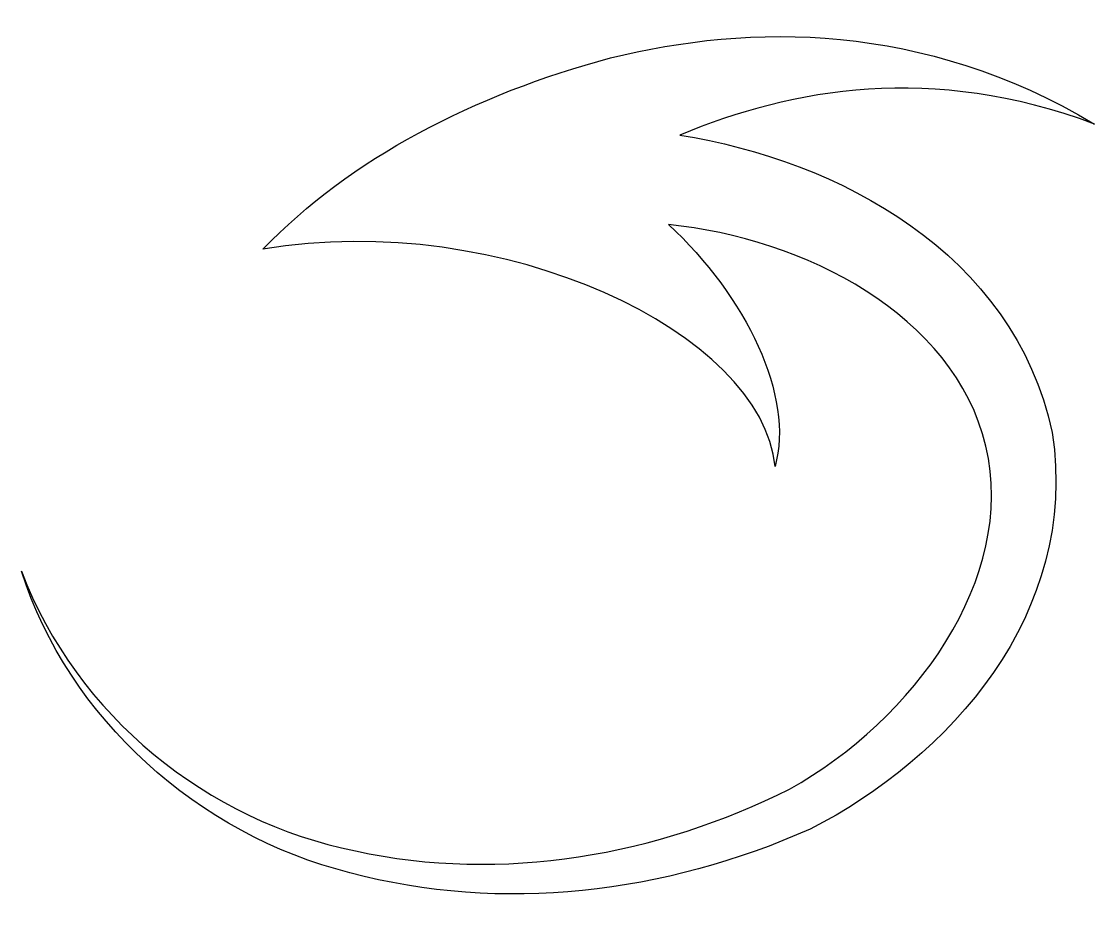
# Model space of a CAD drawing. Header units: centimetres. Extents: x -8.9 to 8.9, y -7.4 to 7.3.
import ezdxf

# ---------------------------------------------------------------- set-up
doc = ezdxf.new("R2010")
doc.units = ezdxf.units.CM
doc.header["$MEASUREMENT"] = 0
doc.layers.add('Camada 1', color=7, linetype='Continuous')

msp = doc.modelspace()

# ---------------------------------------------------------------- linework, layer by layer
at = {"layer": 'Camada 1', "color": 250}
msp.add_open_spline([(-4.86933, 3.56485), (-0.91989, 4.23679), (3.38541, 2.17999), (3.58178, -0.02025), (3.58178, -0.02025), (3.90571, 1.13042), (3.10474, 2.79116), (1.8245, 3.97266), (1.8245, 3.97266), (4.06258, 3.74956), (6.53898, 2.48864), (7.06325, 0.31514), (7.06325, 0.31514), (7.58112, -1.86712), (5.86556, -4.20995), (3.8216, -5.34329), (3.8216, -5.34329), (1.66564, -6.43202), (-0.92256, -6.89711), (-3.34414, -6.36479), (-3.34414, -6.36479), (-5.7746, -5.87847), (-7.95053, -4.13918), (-8.85535, -1.74957), (-8.85535, -1.74957), (-8.07523, -4.17691), (-5.943, -6.09482), (-3.43377, -6.72585), (-3.43377, -6.72585), (-0.9292, -7.39834), (1.76926, -7.06931), (4.16377, -6.00385), (4.16377, -6.00385), (6.44286, -4.84633), (8.61839, -2.44759), (8.15622, 0.54008), (8.15622, 0.54008), (7.52408, 3.50791), (4.61638, 5.03779), (2.00976, 5.44892), (2.00976, 5.44892), (3.8773, 6.22515), (6.17105, 6.63285), (8.85532, 5.6322), (8.85532, 5.6322), (6.01087, 7.3249), (3.18726, 7.29415), (0.86843, 6.7235), (0.86843, 6.7235), (-1.37143, 6.1252), (-3.43044, 5.06819), (-4.86933, 3.56485)], degree=3, knots=[0, 0, 0, 0, 0.07142857, 0.07142857, 0.07142857, 0.07142857, 0.14285714, 0.14285714, 0.14285714, 0.14285714, 0.21428571, 0.21428571, 0.21428571, 0.21428571, 0.28571429, 0.28571429, 0.28571429, 0.28571429, 0.35714286, 0.35714286, 0.35714286, 0.35714286, 0.42857143, 0.42857143, 0.42857143, 0.42857143, 0.5, 0.5, 0.5, 0.5, 0.57142857, 0.57142857, 0.57142857, 0.57142857, 0.64285714, 0.64285714, 0.64285714, 0.64285714, 0.71428571, 0.71428571, 0.71428571, 0.71428571, 0.78571429, 0.78571429, 0.78571429, 0.78571429, 0.85714286, 0.85714286, 0.85714286, 0.85714286, 1, 1, 1, 1], dxfattribs=at)

doc.saveas('drawing.dxf')
